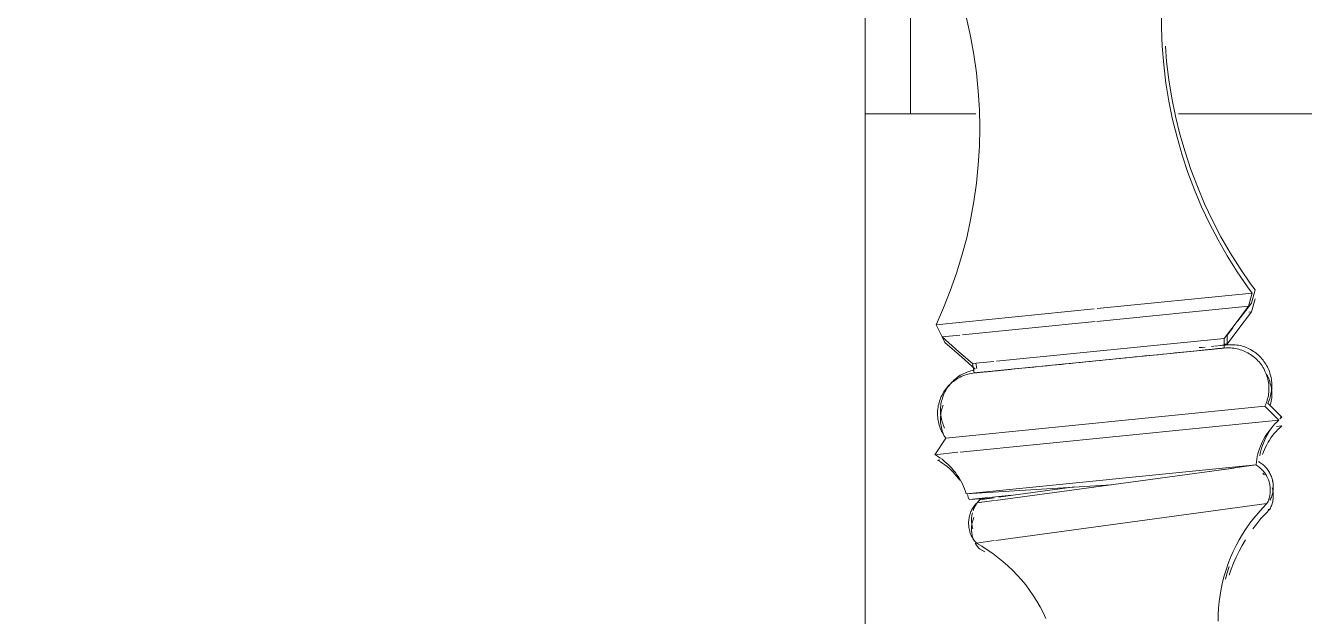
# Model space of a CAD drawing. Extents: x 4834 to 83801, y -13735 to 32221.
# Drawn here: x 13587.18 to 13599.08, y -12433.21 to -12427.71 of the extents above; entities that cross this region are included whole.
import ezdxf

# ---------------------------------------------------------------- set-up
doc = ezdxf.new("R2010")
doc.units = 0
doc.header["$LTSCALE"] = 8
doc.header["$MEASUREMENT"] = 0
doc.layers.add('A-COLS', color=52, linetype='Continuous', lineweight=9)
doc.layers.add('Q-CASE', color=31, linetype='Continuous', lineweight=9)
doc.layers.add('A-WALL-PATT', color=253, linetype='Continuous')

# ---------------------------------------------------------------- blocks, each defined once
blk = doc.blocks.new('Rectangular Column - 24_ x 24_-369624-Section 1')
at = {"layer": 'A-COLS'}
blk.add_line((844.667, 108), (844.667, 0), dxfattribs=at)
blk = doc.blocks.new('BAR_WITH_STOOLS_16588 - BAR_WITH_STOOLS_16588-392758-Section 1')
at = {"layer": 'Q-CASE'}
for p, q in [((848.268, 78.339), (846.825, 78.195)), ((848.235, 78.217), (848.268, 78.339)), ((848.262, 78.247), (848.295, 78.369)), ((848.262, 78.164), (848.295, 78.287)), ((846.797, 78.193), (845.327, 78.046)), ((846.824, 78.076), (848.235, 78.217)), ((848.109, 78.052), (848.235, 78.217)), ((848.136, 78.082), (848.262, 78.247)), ((845.574, 77.951), (846.809, 78.075)), ((848.007, 77.919), (848.109, 78.052)), ((848.136, 77.999), (848.262, 78.164)), ((848.237, 78.162), (848.262, 78.164)), ((845.327, 78.046), (845.383, 77.932)), ((845.383, 77.932), (845.548, 77.949)), ((845.383, 77.932), (845.539, 77.795)), ((845.384, 77.932), (845.41, 77.88)), ((848.034, 77.949), (848.087, 78.018)), ((848.034, 77.866), (848.136, 77.999)), ((848.034, 77.858), (848.034, 77.949)), ((845.41, 77.88), (845.566, 77.743)), ((845.889, 77.707), (848.007, 77.919)), ((845.905, 77.619), (848.007, 77.829)), ((847.781, 77.833), (847.812, 77.836)), ((848.007, 77.829), (847.785, 77.806)), ((847.891, 77.844), (847.913, 77.846)), ((847.918, 77.847), (847.978, 77.853)), ((847.978, 77.853), (847.918, 77.847)), ((848.007, 77.829), (848.007, 77.919)), ((848.007, 77.856), (848.034, 77.858)), ((848.034, 77.858), (848.007, 77.856)), ((848.015, 77.864), (848.034, 77.866)), ((845.539, 77.795), (845.665, 77.685)), ((845.566, 77.743), (845.692, 77.633)), ((845.665, 77.685), (845.865, 77.705)), ((845.665, 77.685), (845.683, 77.597)), ((845.672, 77.65), (845.683, 77.597)), ((845.672, 77.65), (845.683, 77.597)), ((845.672, 77.65), (845.683, 77.597)), ((845.683, 77.597), (845.852, 77.614)), ((845.698, 77.688), (845.707, 77.64)), ((845.418, 76.991), (848.387, 77.287)), ((848.517, 77.157), (848.387, 77.287)), ((848.413, 77.317), (848.414, 77.317)), ((848.544, 77.186), (848.414, 77.317)), ((845.552, 76.861), (848.517, 77.157)), ((848.493, 77.099), (848.544, 77.104)), ((848.544, 77.186), (848.525, 77.17)), ((848.531, 77.185), (848.544, 77.186)), ((845.418, 76.991), (845.316, 76.837)), ((845.316, 76.837), (845.531, 76.859)), ((845.343, 76.785), (845.361, 76.786)), ((845.608, 76.472), (848.303, 76.741)), ((847.87, 76.682), (848.303, 76.741)), ((848.303, 76.741), (848.129, 76.718)), ((848.283, 76.739), (848.303, 76.741)), ((848.331, 76.776), (848.33, 76.771)), ((848.098, 76.713), (845.88, 76.411)), ((848.395, 76.652), (848.401, 76.643)), ((848.395, 76.652), (848.401, 76.643)), ((848.395, 76.652), (848.401, 76.643)), ((845.608, 76.472), (846.96, 76.558)), ((846.614, 76.537), (845.907, 76.441)), ((845.635, 76.42), (845.815, 76.438)), ((845.635, 76.42), (845.85, 76.433)), ((845.635, 76.42), (845.85, 76.433)), ((845.872, 76.41), (845.706, 76.388)), ((845.706, 76.388), (845.75, 76.394)), ((845.869, 76.436), (845.733, 76.417)), ((845.82, 76.438), (846.03, 76.459)), ((845.884, 76.04), (848.406, 76.383)), ((848.416, 76.328), (848.433, 76.33)), ((845.703, 76.015), (845.869, 76.038)), ((845.78, 75.934), (845.73, 75.962))]:
    blk.add_line(p, q, dxfattribs=at)
at = {"layer": 'Q-CASE', "flags": 128}
for points in [[(847.445, 81.322), (847.431, 81.15), (847.424, 80.979), (847.424, 80.807), (847.431, 80.635), (847.445, 80.464), (847.466, 80.293), (847.494, 80.124), (847.528, 79.955), (847.569, 79.789), (847.616, 79.624), (847.671, 79.461), (847.731, 79.3), (847.798, 79.142), (847.872, 78.986), (847.951, 78.834), (848.037, 78.685), (848.128, 78.539), (848.225, 78.398), (848.268, 78.339)], [(845.327, 78.046), (845.397, 78.203), (845.46, 78.362), (845.517, 78.524), (845.568, 78.689), (845.612, 78.855), (845.649, 79.022), (845.68, 79.191), (845.703, 79.362), (845.72, 79.533), (845.73, 79.704), (845.734, 79.876), (845.73, 80.048), (845.72, 80.219), (845.702, 80.39), (845.678, 80.56), (845.647, 80.729), (845.609, 80.897), (845.565, 81.063), (845.544, 81.132)], [(847.461, 80.638), (847.472, 80.494), (847.493, 80.323), (847.521, 80.154), (847.555, 79.985), (847.596, 79.818), (847.644, 79.653), (847.698, 79.49), (847.758, 79.33), (847.825, 79.171), (847.899, 79.016), (847.978, 78.864), (848.064, 78.715), (848.155, 78.569), (848.252, 78.427), (848.295, 78.369)], [(848.007, 77.829), (848.006, 77.829), (848.004, 77.828), (847.999, 77.828), (847.992, 77.827), (847.984, 77.826), (847.974, 77.825), (847.962, 77.824), (847.948, 77.823), (847.933, 77.821), (847.916, 77.819), (847.897, 77.818), (847.876, 77.816), (847.854, 77.813), (847.83, 77.811), (847.804, 77.808), (847.777, 77.806), (847.749, 77.803), (847.719, 77.8), (847.687, 77.797), (847.655, 77.793), (847.621, 77.79), (847.586, 77.787), (847.549, 77.783), (847.512, 77.779), (847.473, 77.775), (847.433, 77.771), (847.393, 77.767), (847.351, 77.763), (847.309, 77.759), (847.266, 77.755), (847.223, 77.75), (847.178, 77.746), (847.134, 77.741), (847.088, 77.737), (847.043, 77.732), (846.997, 77.728), (846.95, 77.723), (846.904, 77.719), (846.858, 77.714), (846.811, 77.709), (846.765, 77.705), (846.718, 77.7), (846.672, 77.695), (846.627, 77.691), (846.581, 77.686), (846.536, 77.682), (846.491, 77.677), (846.447, 77.673), (846.404, 77.669), (846.361, 77.664), (846.32, 77.66), (846.279, 77.656), (846.238, 77.652), (846.199, 77.648), (846.161, 77.644), (846.124, 77.641), (846.088, 77.637), (846.054, 77.634), (846.02, 77.63), (845.988, 77.627), (845.957, 77.624), (845.928, 77.621), (845.9, 77.618), (845.874, 77.616), (845.849, 77.613), (845.826, 77.611), (845.805, 77.609), (845.785, 77.607), (845.767, 77.605), (845.75, 77.603), (845.735, 77.602), (845.723, 77.601), (845.711, 77.6), (845.702, 77.599), (845.695, 77.598), (845.689, 77.597), (845.685, 77.597), (845.683, 77.597), (845.683, 77.597)], [(847.831, 77.838), (847.804, 77.835), (847.776, 77.833)], [(847.816, 77.81), (847.841, 77.812), (847.864, 77.814), (847.886, 77.816), (847.905, 77.818), (847.924, 77.82), (847.94, 77.822), (847.955, 77.823), (847.968, 77.825), (847.979, 77.826), (847.988, 77.827), (847.996, 77.827), (848.001, 77.828), (848.005, 77.828), (848.007, 77.829), (848.007, 77.829)], [(848.034, 77.858), (848.033, 77.858), (848.031, 77.858), (848.026, 77.858), (848.02, 77.857), (848.011, 77.856), (848.001, 77.855), (847.989, 77.854), (847.975, 77.853)], [(847.982, 77.853), (847.995, 77.854), (848.006, 77.856), (848.015, 77.857), (848.023, 77.857), (848.028, 77.858), (848.032, 77.858), (848.034, 77.858), (848.034, 77.858)], [(848.007, 77.829), (848.022, 77.83), (848.038, 77.83), (848.053, 77.83), (848.068, 77.83), (848.083, 77.829), (848.098, 77.827), (848.113, 77.824), (848.128, 77.821), (848.143, 77.818), (848.157, 77.813), (848.172, 77.809), (848.186, 77.803), (848.2, 77.797), (848.213, 77.791), (848.227, 77.784), (848.24, 77.776), (848.253, 77.768), (848.265, 77.76), (848.278, 77.751), (848.289, 77.741), (848.301, 77.731), (848.312, 77.721), (848.322, 77.71), (848.332, 77.699), (848.342, 77.687), (848.351, 77.675), (848.36, 77.662), (848.368, 77.65), (848.376, 77.637), (848.383, 77.623), (848.389, 77.609), (848.396, 77.596), (848.401, 77.581), (848.406, 77.567), (848.41, 77.553), (848.414, 77.538), (848.417, 77.523), (848.42, 77.508), (848.422, 77.493), (848.423, 77.478), (848.424, 77.463), (848.424, 77.448), (848.424, 77.432), (848.423, 77.417), (848.421, 77.402), (848.419, 77.387), (848.416, 77.372), (848.412, 77.358), (848.408, 77.343), (848.404, 77.329), (848.398, 77.314), (848.393, 77.3), (848.387, 77.287)], [(848.034, 77.858), (848.05, 77.86), (848.065, 77.86), (848.08, 77.86), (848.095, 77.86), (848.11, 77.858), (848.125, 77.857), (848.14, 77.854), (848.155, 77.851), (848.17, 77.848), (848.184, 77.843), (848.199, 77.839), (848.213, 77.833), (848.227, 77.827), (848.241, 77.821), (848.254, 77.814), (848.267, 77.806), (848.28, 77.798), (848.292, 77.79), (848.305, 77.781), (848.316, 77.771), (848.328, 77.761), (848.339, 77.751), (848.349, 77.74), (848.359, 77.728), (848.369, 77.717), (848.378, 77.705), (848.387, 77.692), (848.395, 77.679), (848.403, 77.666), (848.41, 77.653), (848.417, 77.639), (848.423, 77.625), (848.428, 77.611), (848.433, 77.597), (848.437, 77.582), (848.441, 77.568), (848.444, 77.553), (848.447, 77.538), (848.449, 77.523), (848.45, 77.508), (848.451, 77.493), (848.451, 77.477), (848.451, 77.462), (848.45, 77.447), (848.448, 77.432), (848.446, 77.417), (848.443, 77.402), (848.439, 77.387), (848.435, 77.373), (848.431, 77.358), (848.426, 77.344), (848.42, 77.33), (848.414, 77.317)], [(848.049, 77.86), (848.065, 77.86), (848.08, 77.86), (848.095, 77.86), (848.11, 77.858), (848.125, 77.857), (848.14, 77.854), (848.155, 77.851), (848.17, 77.848), (848.184, 77.843), (848.199, 77.839), (848.213, 77.833), (848.227, 77.827), (848.24, 77.821), (848.254, 77.814), (848.267, 77.806), (848.28, 77.798), (848.292, 77.79), (848.305, 77.781), (848.316, 77.771), (848.328, 77.761), (848.339, 77.751), (848.349, 77.74), (848.359, 77.728), (848.369, 77.717)], [(848.049, 77.86), (848.065, 77.86), (848.08, 77.86), (848.095, 77.86), (848.11, 77.858), (848.125, 77.857), (848.14, 77.854), (848.155, 77.851), (848.17, 77.848), (848.184, 77.843), (848.199, 77.839), (848.213, 77.833), (848.227, 77.827), (848.24, 77.821), (848.254, 77.814), (848.267, 77.806), (848.28, 77.798), (848.292, 77.79), (848.305, 77.781), (848.316, 77.771), (848.328, 77.761), (848.339, 77.751), (848.349, 77.74), (848.359, 77.728), (848.369, 77.717)], [(848.05, 77.86), (848.065, 77.86), (848.08, 77.86), (848.095, 77.86), (848.11, 77.858), (848.125, 77.857), (848.14, 77.854), (848.155, 77.851), (848.17, 77.848), (848.184, 77.843), (848.199, 77.839), (848.213, 77.833), (848.227, 77.827), (848.241, 77.821), (848.254, 77.814), (848.267, 77.806), (848.28, 77.798), (848.292, 77.79), (848.305, 77.781), (848.316, 77.771), (848.328, 77.761), (848.339, 77.751), (848.349, 77.74), (848.359, 77.728), (848.369, 77.717)], [(848.227, 77.784), (848.24, 77.776), (848.253, 77.768)], [(848.227, 77.784), (848.24, 77.776), (848.253, 77.768)], [(848.227, 77.784), (848.24, 77.776), (848.253, 77.768)], [(845.418, 76.991), (845.409, 77.003), (845.401, 77.016), (845.393, 77.029), (845.386, 77.042), (845.379, 77.055), (845.373, 77.069), (845.367, 77.083), (845.362, 77.097), (845.357, 77.112), (845.353, 77.127), (845.35, 77.141), (845.347, 77.156), (845.345, 77.171), (845.343, 77.186), (845.342, 77.201), (845.341, 77.217), (845.342, 77.232), (845.342, 77.247), (845.344, 77.262), (845.346, 77.277), (845.348, 77.292), (845.352, 77.307), (845.355, 77.321), (845.36, 77.336), (845.365, 77.35), (845.37, 77.364), (845.376, 77.378), (845.383, 77.392), (845.39, 77.405), (845.398, 77.418), (845.406, 77.431), (845.415, 77.444), (845.424, 77.456), (845.434, 77.467), (845.444, 77.479), (845.454, 77.489), (845.465, 77.5), (845.477, 77.51), (845.489, 77.519), (845.501, 77.528), (845.513, 77.537), (845.526, 77.545), (845.539, 77.552), (845.553, 77.559), (845.567, 77.566), (845.581, 77.572), (845.595, 77.577), (845.609, 77.582), (845.624, 77.586), (845.639, 77.59), (845.653, 77.593), (845.668, 77.595), (845.683, 77.597)], [(845.409, 77.003), (845.401, 77.016), (845.393, 77.029), (845.386, 77.042), (845.379, 77.055), (845.373, 77.069), (845.367, 77.083), (845.362, 77.097), (845.357, 77.112), (845.353, 77.127), (845.35, 77.141), (845.347, 77.156), (845.345, 77.171), (845.343, 77.186), (845.342, 77.201), (845.341, 77.217), (845.342, 77.232), (845.342, 77.247), (845.344, 77.262), (845.346, 77.277), (845.348, 77.292), (845.352, 77.307), (845.355, 77.321), (845.36, 77.336), (845.365, 77.35), (845.37, 77.364), (845.376, 77.378), (845.383, 77.392), (845.39, 77.405), (845.398, 77.418), (845.406, 77.431), (845.415, 77.444), (845.424, 77.456), (845.434, 77.467), (845.444, 77.479), (845.454, 77.489), (845.465, 77.5), (845.477, 77.51), (845.489, 77.519), (845.501, 77.528), (845.513, 77.537), (845.526, 77.545), (845.539, 77.552), (845.553, 77.559), (845.567, 77.566), (845.581, 77.572), (845.595, 77.577), (845.609, 77.582), (845.624, 77.586), (845.639, 77.59), (845.653, 77.593), (845.668, 77.595)], [(845.409, 77.003), (845.401, 77.016), (845.393, 77.029), (845.386, 77.042), (845.379, 77.055), (845.373, 77.069), (845.367, 77.083), (845.362, 77.097), (845.357, 77.112), (845.353, 77.127), (845.35, 77.141), (845.347, 77.156), (845.345, 77.171), (845.343, 77.186), (845.342, 77.201), (845.341, 77.217), (845.342, 77.232), (845.342, 77.247), (845.344, 77.262), (845.346, 77.277), (845.348, 77.292), (845.352, 77.307), (845.355, 77.321), (845.36, 77.336), (845.365, 77.35), (845.37, 77.364), (845.376, 77.378), (845.383, 77.392), (845.39, 77.405), (845.398, 77.418), (845.406, 77.431), (845.415, 77.444), (845.424, 77.456), (845.434, 77.467), (845.444, 77.479), (845.454, 77.489), (845.465, 77.5), (845.477, 77.51), (845.489, 77.519), (845.501, 77.528), (845.513, 77.537), (845.526, 77.545), (845.539, 77.552), (845.553, 77.559), (845.567, 77.566), (845.581, 77.572), (845.595, 77.577), (845.609, 77.582), (845.624, 77.586), (845.639, 77.59), (845.653, 77.593), (845.668, 77.595)], [(845.409, 77.003), (845.401, 77.016), (845.393, 77.029), (845.386, 77.042), (845.379, 77.055), (845.373, 77.069), (845.367, 77.083), (845.362, 77.097), (845.357, 77.112), (845.353, 77.127), (845.35, 77.141), (845.347, 77.156), (845.345, 77.171), (845.343, 77.186), (845.342, 77.201), (845.341, 77.217), (845.342, 77.232), (845.342, 77.247), (845.344, 77.262), (845.346, 77.277), (845.348, 77.292), (845.352, 77.307), (845.355, 77.321), (845.36, 77.336), (845.365, 77.35), (845.37, 77.364), (845.376, 77.378), (845.383, 77.392), (845.39, 77.405), (845.398, 77.418), (845.406, 77.431), (845.415, 77.444), (845.424, 77.456), (845.434, 77.467), (845.444, 77.479), (845.454, 77.489), (845.465, 77.5), (845.477, 77.51), (845.489, 77.519), (845.501, 77.528), (845.513, 77.537), (845.526, 77.545), (845.539, 77.552), (845.553, 77.559), (845.567, 77.566), (845.581, 77.572), (845.595, 77.577), (845.609, 77.582), (845.624, 77.586), (845.639, 77.59), (845.653, 77.593), (845.668, 77.595)], [(845.406, 77.085), (845.4, 77.099), (845.394, 77.113), (845.389, 77.127), (845.384, 77.142), (845.38, 77.156), (845.377, 77.171), (845.374, 77.186), (845.372, 77.201), (845.37, 77.216), (845.369, 77.231), (845.369, 77.246), (845.369, 77.262), (845.37, 77.277), (845.371, 77.292), (845.373, 77.307), (845.376, 77.322), (845.379, 77.337), (845.383, 77.351), (845.387, 77.366), (845.392, 77.38), (845.397, 77.394), (845.404, 77.408), (845.41, 77.422), (845.417, 77.435), (845.425, 77.448), (845.433, 77.461), (845.442, 77.473), (845.451, 77.485), (845.461, 77.497), (845.471, 77.508), (845.482, 77.519), (845.493, 77.53), (845.504, 77.54), (845.516, 77.549), (845.528, 77.558), (845.541, 77.567), (845.553, 77.575), (845.567, 77.582), (845.58, 77.589), (845.594, 77.596), (845.608, 77.602), (845.622, 77.607), (845.636, 77.612), (845.651, 77.616), (845.666, 77.619), (845.681, 77.622)], [(845.406, 77.085), (845.4, 77.099), (845.394, 77.113), (845.389, 77.127), (845.384, 77.142), (845.38, 77.156), (845.377, 77.171), (845.374, 77.186), (845.372, 77.201), (845.37, 77.216), (845.369, 77.231), (845.369, 77.246), (845.369, 77.262), (845.37, 77.277), (845.371, 77.292), (845.373, 77.307), (845.376, 77.322), (845.379, 77.337), (845.383, 77.351), (845.387, 77.366), (845.392, 77.38), (845.397, 77.394), (845.403, 77.408), (845.41, 77.422), (845.417, 77.435), (845.425, 77.448), (845.433, 77.461), (845.442, 77.473), (845.451, 77.485), (845.461, 77.497), (845.471, 77.508), (845.482, 77.519), (845.493, 77.53), (845.504, 77.54), (845.516, 77.549), (845.528, 77.558), (845.54, 77.567), (845.553, 77.575), (845.567, 77.582), (845.58, 77.589), (845.594, 77.596), (845.608, 77.602), (845.622, 77.607), (845.636, 77.612), (845.651, 77.616), (845.666, 77.619), (845.68, 77.622)], [(845.406, 77.085), (845.4, 77.099), (845.394, 77.113), (845.389, 77.127), (845.384, 77.142), (845.38, 77.156), (845.377, 77.171), (845.374, 77.186), (845.372, 77.201), (845.37, 77.216), (845.369, 77.231), (845.369, 77.246), (845.369, 77.262), (845.37, 77.277), (845.371, 77.292), (845.373, 77.307), (845.376, 77.322), (845.379, 77.337), (845.383, 77.351), (845.387, 77.366), (845.392, 77.38), (845.397, 77.394), (845.404, 77.408), (845.41, 77.422), (845.417, 77.435), (845.425, 77.448), (845.433, 77.461), (845.442, 77.473), (845.451, 77.485), (845.461, 77.497), (845.471, 77.508), (845.482, 77.519), (845.493, 77.53), (845.504, 77.54), (845.516, 77.549), (845.528, 77.558), (845.541, 77.567), (845.553, 77.575), (845.567, 77.582), (845.58, 77.589), (845.594, 77.596), (845.608, 77.602), (845.622, 77.607), (845.636, 77.612), (845.651, 77.616), (845.666, 77.619), (845.681, 77.622)], [(845.406, 77.085), (845.4, 77.099), (845.394, 77.113), (845.389, 77.127), (845.384, 77.142), (845.38, 77.156), (845.377, 77.171), (845.374, 77.186), (845.372, 77.201), (845.37, 77.216), (845.369, 77.231), (845.369, 77.246), (845.369, 77.262), (845.37, 77.277), (845.371, 77.292), (845.373, 77.307), (845.376, 77.322), (845.379, 77.337), (845.383, 77.351), (845.387, 77.366), (845.392, 77.38), (845.397, 77.394), (845.403, 77.408), (845.41, 77.422), (845.417, 77.435), (845.425, 77.448), (845.433, 77.461), (845.442, 77.473), (845.451, 77.485), (845.461, 77.497), (845.471, 77.508), (845.482, 77.519), (845.493, 77.53), (845.504, 77.54), (845.516, 77.549), (845.528, 77.558), (845.54, 77.567), (845.553, 77.575), (845.567, 77.582), (845.58, 77.589), (845.594, 77.596), (845.608, 77.602), (845.622, 77.607), (845.636, 77.612), (845.651, 77.616), (845.666, 77.619), (845.68, 77.622)], [(845.683, 77.597), (845.684, 77.597), (845.687, 77.597), (845.691, 77.598), (845.698, 77.598), (845.706, 77.599), (845.716, 77.6), (845.728, 77.601), (845.742, 77.603), (845.757, 77.604), (845.775, 77.606), (845.794, 77.608), (845.814, 77.61), (845.837, 77.612), (845.86, 77.614)], [(848.403, 77.666), (848.41, 77.653), (848.417, 77.639), (848.423, 77.625), (848.428, 77.611), (848.433, 77.597), (848.437, 77.582), (848.441, 77.568), (848.444, 77.553), (848.447, 77.538), (848.449, 77.523), (848.45, 77.508), (848.451, 77.493), (848.451, 77.477), (848.451, 77.462), (848.45, 77.447), (848.448, 77.432), (848.446, 77.417), (848.443, 77.402), (848.439, 77.387), (848.435, 77.373), (848.431, 77.358), (848.426, 77.344), (848.42, 77.33), (848.414, 77.317)], [(848.403, 77.666), (848.41, 77.653), (848.417, 77.639), (848.423, 77.625), (848.428, 77.611), (848.433, 77.597), (848.437, 77.582), (848.441, 77.568), (848.444, 77.553), (848.447, 77.538), (848.449, 77.523), (848.45, 77.508), (848.451, 77.493), (848.451, 77.477), (848.451, 77.462), (848.45, 77.447), (848.448, 77.432), (848.446, 77.417), (848.443, 77.402), (848.439, 77.387), (848.435, 77.373), (848.431, 77.358), (848.426, 77.344), (848.42, 77.33), (848.414, 77.317)], [(848.403, 77.666), (848.41, 77.653), (848.417, 77.639), (848.423, 77.625), (848.428, 77.611), (848.433, 77.597), (848.437, 77.582), (848.441, 77.568), (848.444, 77.553), (848.447, 77.538), (848.449, 77.523), (848.45, 77.508), (848.451, 77.493), (848.451, 77.477), (848.451, 77.462), (848.45, 77.447), (848.448, 77.432), (848.446, 77.417), (848.443, 77.402), (848.439, 77.387), (848.435, 77.373), (848.431, 77.358), (848.426, 77.344), (848.42, 77.33), (848.414, 77.317)], [(848.403, 77.584), (848.41, 77.571), (848.417, 77.557), (848.423, 77.543), (848.428, 77.529), (848.433, 77.515), (848.437, 77.5), (848.441, 77.485), (848.444, 77.47), (848.447, 77.456), (848.449, 77.441), (848.45, 77.425), (848.451, 77.41), (848.451, 77.395), (848.451, 77.38), (848.45, 77.365), (848.448, 77.35), (848.446, 77.335), (848.443, 77.32), (848.439, 77.305)], [(848.403, 77.584), (848.41, 77.571), (848.417, 77.557), (848.423, 77.543), (848.428, 77.529), (848.433, 77.515), (848.437, 77.5), (848.441, 77.485), (848.444, 77.47), (848.447, 77.456), (848.449, 77.441), (848.45, 77.425), (848.451, 77.41), (848.451, 77.395), (848.451, 77.38), (848.45, 77.365), (848.448, 77.35), (848.446, 77.335), (848.443, 77.32), (848.439, 77.305)], [(848.41, 77.553), (848.414, 77.538), (848.417, 77.523), (848.42, 77.508), (848.422, 77.493), (848.423, 77.478), (848.424, 77.463), (848.424, 77.448), (848.424, 77.432), (848.423, 77.417), (848.421, 77.402), (848.419, 77.387), (848.416, 77.372)], [(848.41, 77.553), (848.414, 77.538), (848.417, 77.523), (848.42, 77.508), (848.422, 77.493), (848.423, 77.478), (848.424, 77.463), (848.424, 77.448), (848.424, 77.432), (848.423, 77.417), (848.421, 77.402), (848.419, 77.387), (848.416, 77.372)], [(848.41, 77.553), (848.414, 77.538), (848.417, 77.523), (848.42, 77.508), (848.422, 77.493), (848.423, 77.478), (848.424, 77.463), (848.424, 77.448), (848.424, 77.432), (848.423, 77.417), (848.421, 77.402), (848.419, 77.387), (848.416, 77.372)], [(845.406, 77.003), (845.4, 77.017), (845.394, 77.031), (845.389, 77.045), (845.384, 77.059), (845.38, 77.074), (845.377, 77.089), (845.374, 77.104), (845.372, 77.119), (845.37, 77.134), (845.369, 77.149), (845.369, 77.164), (845.369, 77.179), (845.37, 77.194), (845.371, 77.209), (845.373, 77.224), (845.376, 77.239), (845.379, 77.254), (845.383, 77.269), (845.387, 77.283), (845.392, 77.298)], [(845.406, 77.003), (845.4, 77.017), (845.394, 77.031), (845.389, 77.045), (845.384, 77.059), (845.38, 77.074), (845.377, 77.089), (845.374, 77.104), (845.372, 77.119), (845.37, 77.134), (845.369, 77.149), (845.369, 77.164), (845.369, 77.179), (845.37, 77.194), (845.371, 77.209), (845.373, 77.224), (845.376, 77.239), (845.379, 77.254), (845.383, 77.269), (845.387, 77.283), (845.392, 77.298)], [(848.517, 77.157), (848.498, 77.14), (848.48, 77.123), (848.463, 77.104), (848.447, 77.086), (848.431, 77.066), (848.416, 77.046), (848.402, 77.026), (848.389, 77.005), (848.377, 76.983), (848.365, 76.961), (848.355, 76.938), (848.345, 76.915), (848.336, 76.892), (848.328, 76.868), (848.321, 76.844), (848.316, 76.82), (848.311, 76.796), (848.307, 76.771), (848.304, 76.746), (848.303, 76.741)], [(848.544, 77.104), (848.525, 77.087), (848.508, 77.07), (848.49, 77.052), (848.474, 77.033), (848.458, 77.014), (848.443, 76.994), (848.429, 76.973), (848.416, 76.952), (848.404, 76.93), (848.392, 76.908), (848.382, 76.886), (848.372, 76.863), (848.363, 76.839)], [(848.458, 77.096), (848.443, 77.076), (848.429, 77.056), (848.416, 77.034), (848.404, 77.013), (848.392, 76.991), (848.382, 76.968), (848.372, 76.945), (848.363, 76.922), (848.355, 76.898), (848.349, 76.874), (848.343, 76.85), (848.338, 76.825)], [(848.474, 77.033), (848.458, 77.014), (848.443, 76.994), (848.429, 76.973), (848.416, 76.952), (848.404, 76.93), (848.392, 76.908), (848.382, 76.886), (848.372, 76.863), (848.363, 76.839)], [(845.608, 76.472), (845.6, 76.496), (845.591, 76.519), (845.582, 76.542), (845.572, 76.565), (845.56, 76.587), (845.548, 76.609), (845.535, 76.63), (845.521, 76.651), (845.507, 76.671), (845.491, 76.691), (845.475, 76.71), (845.458, 76.728), (845.44, 76.746), (845.422, 76.762), (845.403, 76.778), (845.383, 76.794), (845.363, 76.808), (845.342, 76.822), (845.321, 76.835), (845.316, 76.837)], [(845.548, 76.599), (845.534, 76.619), (845.518, 76.638), (845.502, 76.657), (845.485, 76.675), (845.467, 76.693), (845.449, 76.71), (845.43, 76.726), (845.41, 76.741), (845.39, 76.756), (845.369, 76.769), (845.348, 76.782), (845.343, 76.785)], [(848.303, 76.741), (848.313, 76.736), (848.321, 76.73), (848.33, 76.723), (848.339, 76.716), (848.347, 76.709), (848.355, 76.702), (848.362, 76.694), (848.37, 76.686), (848.377, 76.678), (848.383, 76.67), (848.39, 76.661), (848.395, 76.652), (848.401, 76.643), (848.406, 76.633), (848.411, 76.623), (848.415, 76.614), (848.419, 76.604), (848.423, 76.593), (848.426, 76.583), (848.429, 76.573), (848.431, 76.562), (848.433, 76.551), (848.435, 76.541), (848.436, 76.53), (848.437, 76.519), (848.437, 76.508), (848.437, 76.498), (848.436, 76.487), (848.435, 76.476), (848.433, 76.465), (848.431, 76.455), (848.429, 76.444), (848.426, 76.434), (848.423, 76.423), (848.42, 76.413), (848.416, 76.403), (848.411, 76.393), (848.406, 76.384), (848.406, 76.383)], [(848.33, 76.771), (848.34, 76.765), (848.349, 76.759), (848.357, 76.753), (848.366, 76.746), (848.374, 76.739), (848.382, 76.732), (848.39, 76.724), (848.397, 76.716), (848.404, 76.708), (848.41, 76.699), (848.417, 76.691), (848.423, 76.682), (848.428, 76.672), (848.433, 76.663), (848.438, 76.653), (848.443, 76.643), (848.447, 76.633), (848.45, 76.623), (848.453, 76.613), (848.456, 76.602), (848.459, 76.592), (848.46, 76.581), (848.462, 76.571), (848.463, 76.56), (848.464, 76.549), (848.464, 76.538), (848.464, 76.527), (848.463, 76.517), (848.462, 76.506), (848.461, 76.495), (848.459, 76.485), (848.456, 76.474), (848.453, 76.464), (848.45, 76.453), (848.447, 76.443), (848.443, 76.433), (848.438, 76.423), (848.433, 76.414), (848.433, 76.413)], [(848.366, 76.746), (848.374, 76.739), (848.382, 76.732), (848.389, 76.724), (848.397, 76.716), (848.404, 76.708), (848.41, 76.699), (848.417, 76.691), (848.423, 76.682), (848.428, 76.672), (848.433, 76.663), (848.438, 76.653), (848.443, 76.643), (848.447, 76.633), (848.45, 76.623), (848.453, 76.613)], [(848.366, 76.746), (848.374, 76.739), (848.382, 76.732), (848.39, 76.724), (848.397, 76.716), (848.404, 76.708), (848.41, 76.699), (848.417, 76.691), (848.423, 76.682), (848.428, 76.672), (848.433, 76.663), (848.438, 76.653), (848.443, 76.643), (848.447, 76.633), (848.45, 76.623), (848.453, 76.613)], [(848.366, 76.746), (848.374, 76.739), (848.382, 76.732), (848.389, 76.724), (848.397, 76.716), (848.404, 76.708), (848.41, 76.699), (848.417, 76.691), (848.423, 76.682), (848.428, 76.672), (848.433, 76.663), (848.438, 76.653), (848.443, 76.643), (848.447, 76.633), (848.45, 76.623), (848.453, 76.613)], [(845.548, 76.599), (845.534, 76.619), (845.518, 76.638), (845.502, 76.657), (845.485, 76.675), (845.467, 76.693), (845.449, 76.71), (845.43, 76.726)], [(845.548, 76.609), (845.535, 76.63), (845.521, 76.651), (845.507, 76.671)], [(845.548, 76.609), (845.535, 76.63), (845.521, 76.651), (845.507, 76.671)], [(845.548, 76.609), (845.535, 76.63), (845.521, 76.651), (845.507, 76.671)], [(848.366, 76.664), (848.374, 76.657), (848.382, 76.65)], [(848.453, 76.53), (848.456, 76.52), (848.459, 76.51), (848.46, 76.499), (848.462, 76.488), (848.463, 76.477), (848.464, 76.467), (848.464, 76.456), (848.464, 76.445), (848.463, 76.434), (848.462, 76.424), (848.461, 76.413), (848.459, 76.402), (848.456, 76.392), (848.453, 76.381), (848.45, 76.371), (848.447, 76.361), (848.443, 76.351), (848.438, 76.341), (848.433, 76.331), (848.433, 76.33)], [(848.456, 76.52), (848.459, 76.51), (848.46, 76.499), (848.462, 76.488), (848.463, 76.477), (848.464, 76.467), (848.464, 76.456), (848.464, 76.445), (848.463, 76.434), (848.462, 76.424), (848.461, 76.413), (848.459, 76.402), (848.456, 76.392), (848.453, 76.381), (848.45, 76.371), (848.447, 76.361)], [(848.456, 76.602), (848.458, 76.592), (848.46, 76.581), (848.462, 76.571), (848.463, 76.56), (848.464, 76.549), (848.464, 76.538), (848.464, 76.527), (848.463, 76.517), (848.462, 76.506), (848.46, 76.495), (848.459, 76.485), (848.456, 76.474)], [(848.456, 76.602), (848.459, 76.592), (848.46, 76.581), (848.462, 76.571), (848.463, 76.56), (848.464, 76.549), (848.464, 76.538), (848.464, 76.527), (848.463, 76.517), (848.462, 76.506), (848.461, 76.495), (848.459, 76.485), (848.456, 76.474)], [(848.456, 76.602), (848.458, 76.592), (848.46, 76.581), (848.462, 76.571), (848.463, 76.56), (848.464, 76.549), (848.464, 76.538), (848.464, 76.527), (848.463, 76.517), (848.462, 76.506), (848.46, 76.495), (848.459, 76.485), (848.456, 76.474)], [(845.635, 76.42), (845.627, 76.443), (845.619, 76.467)], [(845.682, 76.04), (845.676, 76.049), (845.67, 76.058), (845.665, 76.067), (845.659, 76.077), (845.655, 76.086), (845.65, 76.096), (845.646, 76.106), (845.643, 76.117), (845.64, 76.127), (845.637, 76.137), (845.635, 76.148), (845.633, 76.159), (845.632, 76.169), (845.631, 76.18), (845.63, 76.191), (845.63, 76.202), (845.63, 76.212), (845.631, 76.223), (845.632, 76.234), (845.634, 76.245), (845.636, 76.255), (845.638, 76.266), (845.641, 76.276), (845.644, 76.286), (845.648, 76.297), (845.652, 76.307), (845.656, 76.316), (845.661, 76.326), (845.667, 76.336), (845.672, 76.345), (845.678, 76.354), (845.684, 76.363), (845.691, 76.371), (845.698, 76.379), (845.706, 76.387), (845.706, 76.388)], [(845.703, 76.015), (845.696, 76.023), (845.689, 76.031), (845.682, 76.04), (845.676, 76.049), (845.67, 76.058), (845.665, 76.067), (845.659, 76.077), (845.655, 76.086), (845.65, 76.096), (845.646, 76.106), (845.643, 76.117), (845.64, 76.127), (845.637, 76.137), (845.635, 76.148), (845.633, 76.159), (845.632, 76.169), (845.631, 76.18), (845.63, 76.191), (845.63, 76.202), (845.63, 76.212), (845.631, 76.223), (845.632, 76.234), (845.634, 76.245), (845.636, 76.255), (845.638, 76.266), (845.641, 76.276), (845.644, 76.286), (845.648, 76.297), (845.652, 76.307), (845.656, 76.316), (845.661, 76.326), (845.667, 76.336), (845.672, 76.345), (845.678, 76.354), (845.684, 76.363), (845.691, 76.371), (845.698, 76.379), (845.706, 76.387), (845.706, 76.388)], [(845.682, 76.04), (845.676, 76.049), (845.67, 76.058), (845.665, 76.067), (845.659, 76.077), (845.655, 76.086), (845.65, 76.096), (845.646, 76.106), (845.643, 76.117), (845.64, 76.127), (845.637, 76.137), (845.635, 76.148), (845.633, 76.159), (845.632, 76.169), (845.631, 76.18), (845.63, 76.191), (845.63, 76.202), (845.63, 76.212), (845.631, 76.223), (845.632, 76.234), (845.634, 76.245), (845.636, 76.255), (845.638, 76.266), (845.641, 76.276), (845.644, 76.286), (845.648, 76.297), (845.652, 76.307), (845.656, 76.316), (845.661, 76.326), (845.667, 76.336), (845.672, 76.345), (845.678, 76.354), (845.684, 76.363), (845.691, 76.371), (845.698, 76.379), (845.706, 76.387)], [(845.682, 76.04), (845.676, 76.049), (845.67, 76.058), (845.665, 76.067), (845.659, 76.077), (845.655, 76.086), (845.65, 76.096), (845.646, 76.106), (845.643, 76.117), (845.64, 76.127), (845.637, 76.137), (845.635, 76.148), (845.633, 76.159), (845.632, 76.169), (845.631, 76.18), (845.63, 76.191), (845.63, 76.202), (845.63, 76.212), (845.631, 76.223), (845.632, 76.234), (845.634, 76.245), (845.636, 76.255), (845.638, 76.266), (845.641, 76.276), (845.644, 76.286), (845.648, 76.297), (845.652, 76.307), (845.656, 76.316), (845.661, 76.326), (845.667, 76.336), (845.672, 76.345), (845.678, 76.354), (845.684, 76.363), (845.691, 76.371), (845.698, 76.379), (845.706, 76.387)], [(845.671, 76.316), (845.675, 76.326), (845.679, 76.336), (845.684, 76.346), (845.688, 76.356), (845.694, 76.365), (845.699, 76.375), (845.705, 76.384), (845.712, 76.392), (845.718, 76.401), (845.725, 76.409), (845.733, 76.417), (845.733, 76.417)], [(845.671, 76.316), (845.675, 76.326), (845.679, 76.336), (845.683, 76.346), (845.688, 76.356), (845.694, 76.365), (845.699, 76.375), (845.705, 76.384), (845.712, 76.392), (845.718, 76.401), (845.725, 76.409), (845.733, 76.417)], [(845.671, 76.316), (845.675, 76.326), (845.679, 76.336), (845.684, 76.346), (845.688, 76.356), (845.694, 76.365), (845.699, 76.375), (845.705, 76.384)], [(845.671, 76.316), (845.675, 76.326), (845.679, 76.336), (845.683, 76.346), (845.688, 76.356), (845.694, 76.365), (845.699, 76.375), (845.705, 76.384)], [(845.718, 76.401), (845.725, 76.409), (845.733, 76.417)], [(845.718, 76.401), (845.725, 76.409), (845.733, 76.417)], [(848.406, 76.383), (848.363, 76.339), (848.323, 76.294), (848.284, 76.247), (848.247, 76.199), (848.212, 76.149), (848.179, 76.098), (848.148, 76.046), (848.119, 75.992), (848.092, 75.937), (848.068, 75.881), (848.046, 75.825), (848.026, 75.767), (848.008, 75.709), (847.993, 75.65), (847.98, 75.59), (847.97, 75.53), (847.962, 75.47), (847.956, 75.41), (847.953, 75.349), (847.952, 75.288)], [(845.67, 76.146), (845.667, 76.157), (845.664, 76.167), (845.662, 76.178), (845.66, 76.188), (845.659, 76.199), (845.658, 76.21), (845.657, 76.221), (845.657, 76.231), (845.657, 76.242), (845.658, 76.253), (845.659, 76.264), (845.661, 76.274), (845.663, 76.285), (845.665, 76.296)], [(845.67, 76.146), (845.667, 76.157), (845.664, 76.167), (845.662, 76.178), (845.66, 76.188), (845.659, 76.199), (845.658, 76.21), (845.657, 76.221), (845.657, 76.231), (845.657, 76.242), (845.658, 76.253), (845.659, 76.264), (845.661, 76.274), (845.663, 76.285), (845.665, 76.296)], [(845.67, 76.146), (845.667, 76.157), (845.664, 76.167), (845.662, 76.178), (845.66, 76.188), (845.659, 76.199), (845.658, 76.21), (845.657, 76.221), (845.657, 76.231), (845.657, 76.242), (845.658, 76.253), (845.659, 76.264), (845.661, 76.274), (845.663, 76.285), (845.665, 76.296)], [(845.67, 76.146), (845.667, 76.157), (845.664, 76.167), (845.662, 76.178), (845.66, 76.188), (845.659, 76.199), (845.658, 76.21), (845.657, 76.221), (845.657, 76.231), (845.657, 76.242), (845.658, 76.253), (845.659, 76.264), (845.661, 76.274), (845.663, 76.285), (845.665, 76.296)], [(848.433, 76.33), (848.391, 76.287), (848.35, 76.242), (848.311, 76.195), (848.274, 76.146)], [(845.682, 76.034), (845.678, 76.044), (845.674, 76.054), (845.67, 76.064), (845.667, 76.074), (845.664, 76.085), (845.662, 76.095), (845.66, 76.106), (845.659, 76.117), (845.658, 76.127), (845.657, 76.138), (845.657, 76.149), (845.657, 76.16), (845.658, 76.171), (845.659, 76.181), (845.661, 76.192), (845.663, 76.203), (845.665, 76.213), (845.668, 76.224), (845.671, 76.234), (845.675, 76.244), (845.679, 76.254)], [(845.682, 76.034), (845.678, 76.044), (845.674, 76.054), (845.67, 76.064), (845.667, 76.074), (845.664, 76.085), (845.662, 76.095), (845.66, 76.106), (845.659, 76.117), (845.658, 76.127), (845.657, 76.138), (845.657, 76.149), (845.657, 76.16), (845.658, 76.171), (845.659, 76.181), (845.661, 76.192), (845.663, 76.203), (845.665, 76.213), (845.668, 76.224), (845.671, 76.234), (845.675, 76.244), (845.679, 76.254)], [(848.206, 76.045), (848.175, 75.993), (848.146, 75.939), (848.119, 75.885), (848.095, 75.829), (848.073, 75.772), (848.053, 75.715)], [(845.73, 75.962), (845.723, 75.971), (845.716, 75.979), (845.709, 75.987), (845.703, 75.996), (845.697, 76.005), (845.692, 76.015)], [(845.709, 75.987), (845.703, 75.996), (845.697, 76.005), (845.692, 76.015)], [(846.35, 75.313), (846.324, 75.368), (846.295, 75.422), (846.265, 75.474), (846.232, 75.526), (846.197, 75.576), (846.161, 75.625), (846.122, 75.672), (846.082, 75.717), (846.04, 75.761), (845.996, 75.803), (845.95, 75.844), (845.903, 75.882), (845.854, 75.919), (845.804, 75.953), (845.753, 75.986), (845.703, 76.015)], [(848.053, 75.797), (848.035, 75.739), (848.02, 75.68)]]:
    blk.add_lwpolyline(points, dxfattribs=at)

msp = doc.modelspace()

# ---------------------------------------------------------------- hatches: boundary and pattern name
at = {"layer": 'A-WALL-PATT', "lineweight": 9}
h = msp.add_hatch(dxfattribs=at)
h.set_pattern_fill('FP_1', color=256, style=0, pattern_type=2)
h.set_pattern_definition([(0, (13195.408, -12508.538), (0, 8), []), (90, (13195.408, -12508.538), (-8, 8), [8, -8])])
h.paths.add_polyline_path([(13541.64958, -12508.53771), (13562.67877, -12508.53771), (13562.67877, -12468.53771), (13586.53094, -12468.53771), (13586.53094, -12462.05007), (13586.10576, -12462.05007), (13586.10576, -12460.53771), (13586.99291, -12460.53771), (13586.99291, -12455.53771), (13583.53094, -12455.53771), (13583.53094, -12454.53771), (13586.99291, -12454.53771), (13586.99291, -12400.53771), (13541.64958, -12400.53771), (13541.64958, -12504.94969)], flags=0)
h.paths.add_polyline_path([(13252.29774, -12508.53771), (13252.29774, -12400.53771), (13198.22038, -12400.53771), (13198.22038, -12508.53771), (13203.56196, -12508.53771)], flags=0)
h.paths.add_polyline_path([(13686.13902, -12508.53771), (13686.14733, -12508.53771), (13686.14733, -12502.53771), (13692.14889, -12502.53771), (13692.14889, -12502.28771), (13686.13902, -12502.28771), (13686.13902, -12504.94969)], flags=0)
h.paths.add_polyline_path([(13691.25471, -12486.80426), (13692.14889, -12486.58041), (13692.14889, -12448.53771), (13711.34889, -12400.53771), (13686.13902, -12400.53771), (13686.13902, -12486.75949), (13689.51451, -12486.0993), (13691.19465, -12486.12836), (13691.28246, -12486.26439), (13691.3244, -12486.50561), (13691.27085, -12486.77672), (13691.25608, -12486.80192)], flags=0)
h.paths.add_polyline_path([(13689.5849, -12486.66594), (13689.59523, -12486.40763), (13689.58536, -12486.60353)], flags=0)
h.paths.add_polyline_path([(13678.13902, -12454.53771), (13678.13902, -12400.53771), (13594.99291, -12400.53771), (13595.01388, -12420.22942), (13595.27312, -12419.41682), (13595.21486, -12419.38522), (13595.08545, -12419.21312), (13595.14755, -12419.03859), (13595.41475, -12418.78889), (13595.42429, -12418.74228), (13595.40949, -12418.65588), (13595.31552, -12418.60855), (13595.25459, -12418.59929), (13595.22719, -12418.34737), (13595.21682, -12418.27885), (13595.10279, -12417.77774), (13595.33359, -12417.72902), (13595.43957, -12417.66604), (13595.5988, -12417.60731), (13595.51304, -12417.5994), (13595.43957, -12417.57167), (13595.72848, -12417.44301), (13595.61934, -12417.46728), (13595.5988, -12417.49352), (13595.31674, -12417.24932), (13595.27923, -12417.27485), (13595.2229, -12417.00175), (13595.20508, -12416.94222), (13595.19989, -12416.87621), (13595.39494, -12416.62903), (13595.48768, -12416.58527), (13595.54971, -12416.55116), (13595.6848, -12416.45003), (13595.74518, -12416.49364), (13595.92954, -12416.51393), (13596.27051, -12416.7869), (13596.22572, -12417.27261), (13596.07194, -12417.33174), (13596.04186, -12417.39264), (13595.98002, -12417.48139), (13596.18007, -12417.52929), (13596.09218, -12417.57233), (13595.99878, -12417.60469), (13596.23993, -12417.58192), (13596.35878, -12417.64573), (13596.53685, -12417.62751), (13596.5235, -12418.21937), (13596.54686, -12418.31299), (13596.51812, -12418.48216), (13596.37938, -12418.54007), (13596.38744, -12418.60855), (13596.42902, -12418.67924), (13596.701, -12418.84261), (13596.7785, -12418.90871), (13596.82214, -12419.10889), (13596.7741, -12419.25906), (13597.65487, -12420.76708), (13598.08628, -12422.35695), (13598.10493, -12424.18249), (13597.80012, -12427.27771), (13597.8665, -12428.39649), (13598.1868, -12429.4012), (13598.62098, -12430.25119), (13598.51895, -12430.46411), (13598.37102, -12430.70364), (13598.54503, -12430.7639), (13598.71209, -12430.86149), (13598.77966, -12431.2607), (13598.84308, -12431.38108), (13598.84308, -12431.4065), (13598.83606, -12431.46158), (13598.68985, -12431.62831), (13598.72924, -12431.90205), (13598.74649, -12431.92521), (13598.77968, -12431.92561), (13598.69728, -12432.30772), (13598.37314, -12432.9088), (13598.24392, -12434.1243), (13598.18918, -12434.68617), (13598.34281, -12434.69557), (13598.38603, -12435.1343), (13598.22288, -12435.19903), (13598.30035, -12435.26684), (13598.42734, -12435.26684), (13598.4134, -12435.76732), (13598.3006, -12435.76732), (13598.32353, -12436.04763), (13598.64319, -12436.06053), (13598.64319, -12436.21488), (13598.75521, -12436.25778), (13598.75521, -12437.25649), (13598.64319, -12437.29399), (13598.61605, -12437.42374), (13597.88659, -12437.44049), (13598.39643, -12439.03804), (13597.90092, -12439.26146), (13597.59104, -12439.33594), (13596.79132, -12437.42374), (13596.09079, -12437.42374), (13596.06366, -12437.853), (13595.82095, -12437.83965), (13595.77876, -12438.12248), (13595.69541, -12438.55772), (13595.68152, -12438.57494), (13595.67914, -12438.76349), (13595.66484, -12438.85886), (13595.64569, -12438.8929), (13595.59309, -12438.93606), (13595.56596, -12439.01636), (13595.38948, -12439.01604), (13595.36234, -12439.53771), (13594.99291, -12439.53771), (13594.99291, -12454.03771), (13607.86234, -12454.03771), (13607.88984, -12454.53771), (13667.53094, -12454.53771)], flags=0)
h.paths.add_polyline_path([(13596.51812, -12436.04763), (13597.25591, -12436.04763), (13597.22091, -12435.76732), (13597.15452, -12435.76732), (13597.12018, -12434.90536), (13597.14988, -12434.82764), (13597.27331, -12434.7728), (13596.57645, -12433.06122), (13596.51812, -12433.00261), (13596.02131, -12432.49084), (13596.02471, -12432.33097), (13596.02131, -12432.26264), (13596.02131, -12432.21309), (13596.06089, -12432.13821), (13596.0701, -12432.11877), (13595.95124, -12432.09936), (13595.77702, -12431.80988), (13595.64247, -12431.70046), (13595.74193, -12431.50724), (13595.7488, -12431.15705), (13596.02261, -12430.94103), (13596.01281, -12430.90014), (13595.68984, -12430.56604), (13595.66603, -12430.45229), (13595.98644, -12429.4012), (13596.03279, -12428.32193), (13595.82047, -12427.24267), (13594.99291, -12424.54888), (13594.99291, -12434.53771), (13595.36234, -12434.53771), (13595.38948, -12434.45293), (13595.59305, -12434.45533), (13595.63389, -12434.57095), (13595.66484, -12434.63779), (13595.67322, -12434.6784), (13595.69318, -12434.74076), (13595.69627, -12434.82849), (13595.71748, -12434.91606), (13595.73355, -12434.94039), (13595.77196, -12435.24444), (13595.78824, -12435.38222), (13595.82095, -12435.61837), (13596.09075, -12435.61837), (13596.09079, -12436.04763)], flags=0)
h.paths.add_polyline_path([(13597.25896, -12436.04763), (13597.2747, -12436.04763), (13597.27191, -12435.93276)], flags=0)
h.paths.add_polyline_path([(13598.10466, -12435.26684), (13598.16691, -12435.22608), (13598.08283, -12435.20084), (13598.10236, -12435.26684)], flags=0)
h.paths.add_polyline_path([(13596.67061, -12418.87061), (13596.4005, -12418.67443), (13596.66247, -12418.86604)], flags=0)
h.paths.add_polyline_path([(13596.51229, -12418.83722), (13596.38094, -12418.74451), (13596.50546, -12418.83318)], flags=0)
h.paths.add_polyline_path([(13596.76561, -12418.73792), (13596.76565, -12418.73784), (13596.89331, -12418.60855)], flags=0)
h.paths.add_polyline_path([(13595.16892, -12417.62298), (13595.16887, -12417.62283), (13595.16892, -12414.2915)], flags=0)

# ---------------------------------------------------------------- block references
at = {"layer": 'A-COLS'}
msp.add_blockref('Rectangular Column - 24_ x 24_-369624-Section 1', (12750.32625, -12508.53771), dxfattribs=at)
at = {"layer": 'Q-CASE'}
msp.add_blockref('BAR_WITH_STOOLS_16588 - BAR_WITH_STOOLS_16588-392758-Section 1', (12750.32625, -12508.53771), dxfattribs=at)

doc.saveas('drawing.dxf')
